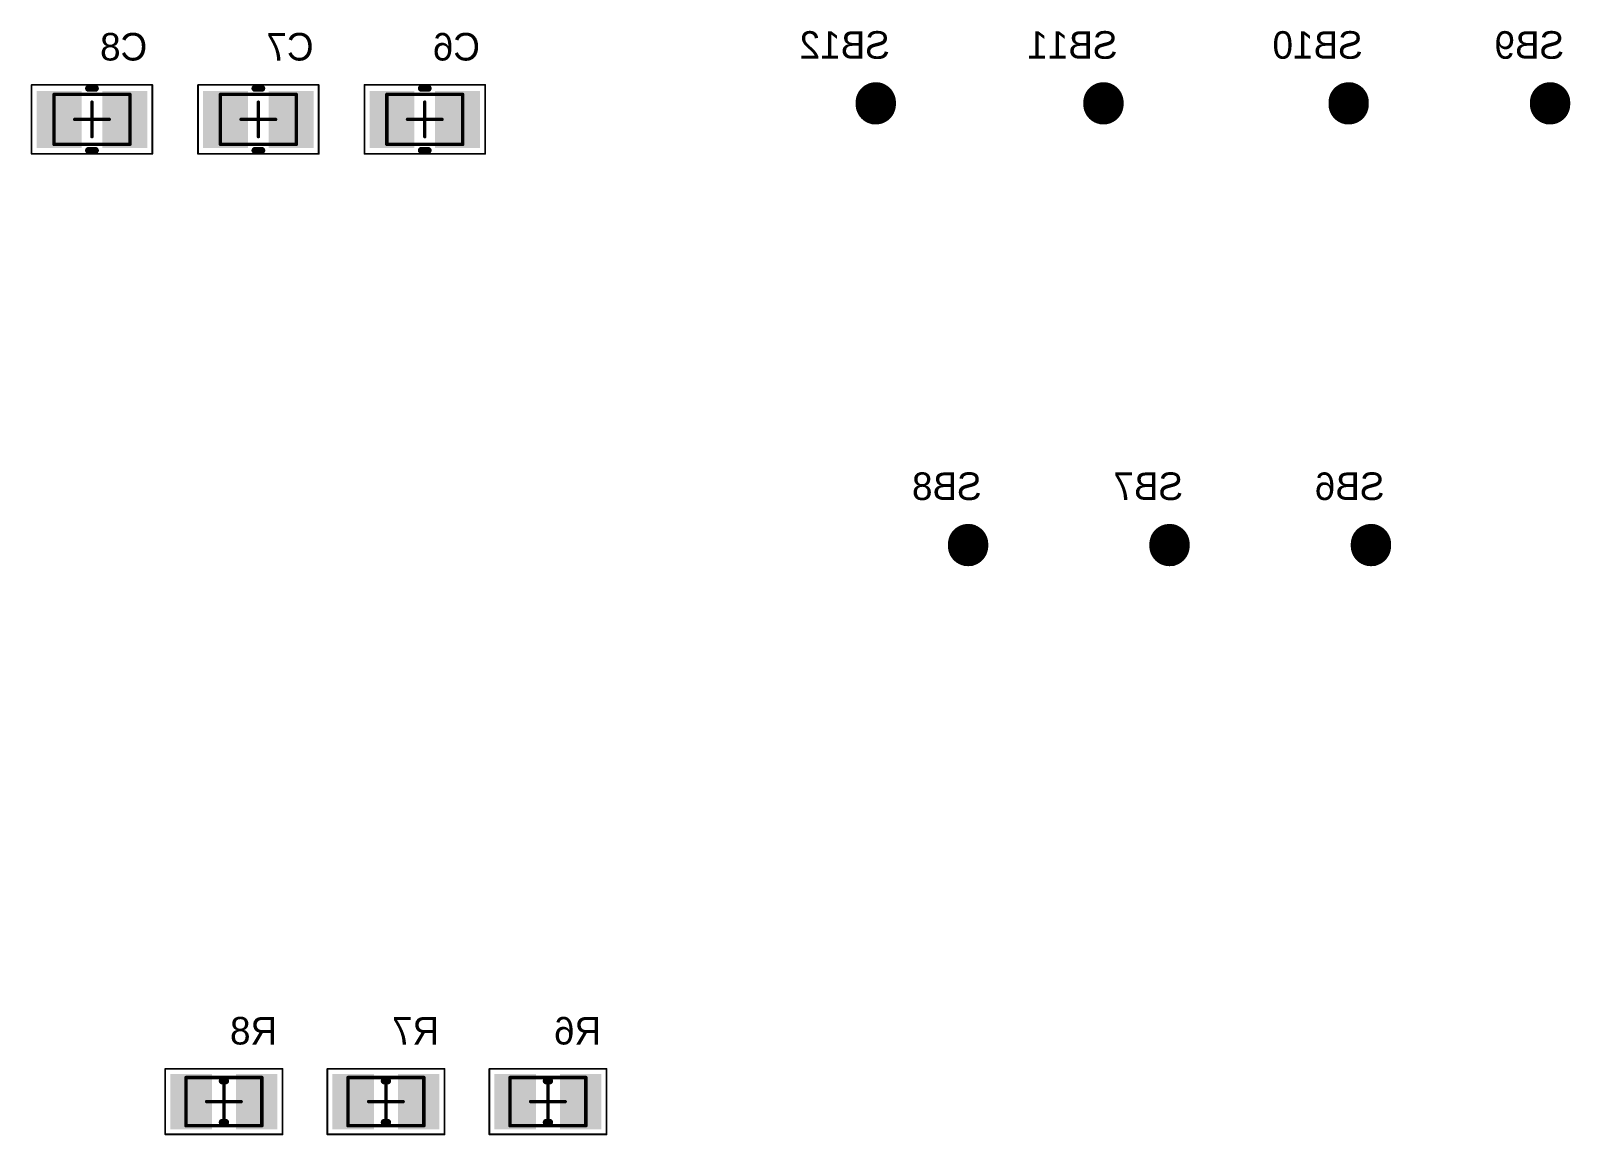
# Model space of a CAD drawing. Header units: millimetres. Extents: x 27 to 265, y 27 to 156.
# Drawn here: x 219.86 to 264.51, y 98.69 to 130.73 of the extents above; entities that cross this region are included whole.
import ezdxf

# ---------------------------------------------------------------- set-up
doc = ezdxf.new("R2010")
doc.units = ezdxf.units.MM
for name, color, linetype in [('BottomLayer', 5, 'Continuous'), ('BottomOverlay', 54, 'Continuous'), ('BottomPaste', 16, 'Continuous'), ('BottomSolder', 6, 'Continuous'), ('Mechanical13', 56, 'Continuous'), ('Mechanical15', 56, 'Continuous')]:
    doc.layers.add(name, color=color, linetype=linetype)

msp = doc.modelspace()

# ---------------------------------------------------------------- linework, layer by layer
at = {"layer": 'BottomLayer'}
for p, q in [((244.039, 129.086), (243.958, 129.003)), ((244.176, 129.17), (244.039, 129.086)), ((244.248, 129.196), (244.176, 129.17)), ((244.468, 129.201), (244.248, 129.196)), ((244.562, 129.173), (244.468, 129.201)), ((244.662, 129.114), (244.562, 129.173)), ((244.72, 129.061), (244.662, 129.114)), ((244.794, 128.987), (244.72, 129.061)), ((250.643, 129.086), (250.562, 129.003)), ((250.78, 129.17), (250.643, 129.086)), ((250.852, 129.196), (250.78, 129.17)), ((251.072, 129.201), (250.852, 129.196)), ((251.166, 129.173), (251.072, 129.201)), ((251.266, 129.114), (251.166, 129.173)), ((251.324, 129.061), (251.266, 129.114)), ((251.398, 128.987), (251.324, 129.061)), ((257.755, 129.086), (257.674, 129.003)), ((257.892, 129.17), (257.755, 129.086)), ((257.964, 129.196), (257.892, 129.17)), ((258.184, 129.201), (257.964, 129.196)), ((258.278, 129.173), (258.184, 129.201)), ((258.378, 129.114), (258.278, 129.173)), ((258.436, 129.061), (258.378, 129.114)), ((258.51, 128.987), (258.436, 129.061)), ((263.597, 129.086), (263.516, 129.003)), ((263.734, 129.17), (263.597, 129.086)), ((263.806, 129.196), (263.734, 129.17)), ((264.026, 129.201), (263.806, 129.196)), ((264.12, 129.173), (264.026, 129.201)), ((264.22, 129.114), (264.12, 129.173)), ((264.278, 129.061), (264.22, 129.114)), ((264.352, 128.987), (264.278, 129.061)), ((243.9, 128.911), (243.869, 128.81)), ((243.869, 128.81), (243.887, 128.759)), ((243.887, 128.759), (243.939, 128.729)), ((243.958, 129.003), (243.9, 128.911)), ((243.939, 128.729), (244.801, 128.729)), ((244.836, 128.923), (244.794, 128.987)), ((244.801, 128.729), (244.875, 128.805)), ((244.875, 128.805), (244.836, 128.923)), ((250.504, 128.911), (250.473, 128.81)), ((250.473, 128.81), (250.491, 128.759)), ((250.491, 128.759), (250.543, 128.729)), ((250.562, 129.003), (250.504, 128.911)), ((250.543, 128.729), (251.405, 128.729)), ((251.44, 128.923), (251.398, 128.987)), ((251.405, 128.729), (251.479, 128.805)), ((251.479, 128.805), (251.44, 128.923)), ((257.616, 128.911), (257.585, 128.81)), ((257.585, 128.81), (257.603, 128.759)), ((257.603, 128.759), (257.655, 128.729)), ((257.674, 129.003), (257.616, 128.911)), ((257.655, 128.729), (258.517, 128.729)), ((258.552, 128.923), (258.51, 128.987)), ((258.517, 128.729), (258.591, 128.805)), ((258.591, 128.805), (258.552, 128.923)), ((263.458, 128.911), (263.427, 128.81)), ((263.427, 128.81), (263.445, 128.759)), ((263.445, 128.759), (263.497, 128.729)), ((263.516, 129.003), (263.458, 128.911)), ((263.497, 128.729), (264.359, 128.729)), ((264.394, 128.923), (264.352, 128.987)), ((264.359, 128.729), (264.433, 128.805)), ((264.433, 128.805), (264.394, 128.923)), ((243.937, 128.525), (243.864, 128.449)), ((243.864, 128.449), (243.902, 128.331)), ((243.902, 128.331), (243.945, 128.266)), ((244.799, 128.525), (243.937, 128.525)), ((243.945, 128.266), (244.019, 128.192)), ((244.019, 128.192), (244.077, 128.139)), ((244.562, 128.083), (244.7, 128.167)), ((244.7, 128.167), (244.781, 128.251)), ((244.781, 128.251), (244.838, 128.343)), ((244.852, 128.495), (244.799, 128.525)), ((244.838, 128.343), (244.87, 128.444)), ((244.87, 128.444), (244.852, 128.495)), ((250.541, 128.525), (250.468, 128.449)), ((250.468, 128.449), (250.506, 128.331)), ((250.506, 128.331), (250.549, 128.266)), ((251.403, 128.525), (250.541, 128.525)), ((250.549, 128.266), (250.623, 128.192)), ((250.623, 128.192), (250.681, 128.139)), ((251.166, 128.083), (251.304, 128.167)), ((251.304, 128.167), (251.385, 128.251)), ((251.385, 128.251), (251.442, 128.343)), ((251.456, 128.495), (251.403, 128.525)), ((251.442, 128.343), (251.474, 128.444)), ((251.474, 128.444), (251.456, 128.495)), ((257.653, 128.525), (257.58, 128.449)), ((257.58, 128.449), (257.618, 128.331)), ((257.618, 128.331), (257.661, 128.266)), ((258.515, 128.525), (257.653, 128.525)), ((257.661, 128.266), (257.735, 128.192)), ((257.735, 128.192), (257.793, 128.139)), ((258.278, 128.083), (258.416, 128.167)), ((258.416, 128.167), (258.497, 128.251)), ((258.497, 128.251), (258.554, 128.343)), ((258.568, 128.495), (258.515, 128.525)), ((258.554, 128.343), (258.586, 128.444)), ((258.586, 128.444), (258.568, 128.495)), ((263.495, 128.525), (263.422, 128.449)), ((263.422, 128.449), (263.46, 128.331)), ((263.46, 128.331), (263.503, 128.266)), ((264.357, 128.525), (263.495, 128.525)), ((263.503, 128.266), (263.577, 128.192)), ((263.577, 128.192), (263.635, 128.139)), ((264.12, 128.083), (264.258, 128.167)), ((264.258, 128.167), (264.339, 128.251)), ((264.339, 128.251), (264.396, 128.343)), ((264.41, 128.495), (264.357, 128.525)), ((264.396, 128.343), (264.428, 128.444)), ((264.428, 128.444), (264.41, 128.495)), ((244.077, 128.139), (244.176, 128.081)), ((244.176, 128.081), (244.27, 128.053)), ((244.27, 128.053), (244.491, 128.058)), ((244.491, 128.058), (244.562, 128.083)), ((250.681, 128.139), (250.78, 128.081)), ((250.78, 128.081), (250.874, 128.053)), ((250.874, 128.053), (251.095, 128.058)), ((251.095, 128.058), (251.166, 128.083)), ((257.793, 128.139), (257.892, 128.081)), ((257.892, 128.081), (257.986, 128.053)), ((257.986, 128.053), (258.207, 128.058)), ((258.207, 128.058), (258.278, 128.083)), ((263.635, 128.139), (263.734, 128.081)), ((263.734, 128.081), (263.828, 128.053)), ((263.828, 128.053), (264.049, 128.058)), ((264.049, 128.058), (264.12, 128.083)), ((246.578, 116.095), (246.547, 115.994)), ((246.636, 116.187), (246.578, 116.095)), ((246.717, 116.27), (246.636, 116.187)), ((246.854, 116.354), (246.717, 116.27)), ((246.926, 116.38), (246.854, 116.354)), ((247.146, 116.385), (246.926, 116.38)), ((247.24, 116.357), (247.146, 116.385)), ((247.34, 116.298), (247.24, 116.357)), ((247.398, 116.245), (247.34, 116.298)), ((247.472, 116.171), (247.398, 116.245)), ((247.514, 116.107), (247.472, 116.171)), ((247.553, 115.989), (247.514, 116.107)), ((252.42, 116.095), (252.389, 115.994)), ((252.478, 116.187), (252.42, 116.095)), ((252.559, 116.27), (252.478, 116.187)), ((252.696, 116.354), (252.559, 116.27)), ((252.768, 116.38), (252.696, 116.354)), ((252.988, 116.385), (252.768, 116.38)), ((253.082, 116.357), (252.988, 116.385)), ((253.182, 116.298), (253.082, 116.357)), ((253.24, 116.245), (253.182, 116.298)), ((253.314, 116.171), (253.24, 116.245)), ((253.356, 116.107), (253.314, 116.171)), ((253.395, 115.989), (253.356, 116.107)), ((258.262, 116.095), (258.231, 115.994)), ((258.32, 116.187), (258.262, 116.095)), ((258.401, 116.27), (258.32, 116.187)), ((258.538, 116.354), (258.401, 116.27)), ((258.61, 116.38), (258.538, 116.354)), ((258.83, 116.385), (258.61, 116.38)), ((258.924, 116.357), (258.83, 116.385)), ((259.024, 116.298), (258.924, 116.357)), ((259.082, 116.245), (259.024, 116.298)), ((259.156, 116.171), (259.082, 116.245)), ((259.198, 116.107), (259.156, 116.171)), ((259.237, 115.989), (259.198, 116.107)), ((246.615, 115.709), (246.542, 115.633)), ((246.547, 115.994), (246.565, 115.943)), ((246.565, 115.943), (246.617, 115.913)), ((247.477, 115.709), (246.615, 115.709)), ((246.617, 115.913), (247.479, 115.913)), ((247.53, 115.679), (247.477, 115.709)), ((247.479, 115.913), (247.553, 115.989)), ((247.548, 115.628), (247.53, 115.679)), ((252.457, 115.709), (252.384, 115.633)), ((252.389, 115.994), (252.407, 115.943)), ((252.407, 115.943), (252.459, 115.913)), ((253.319, 115.709), (252.457, 115.709)), ((252.459, 115.913), (253.321, 115.913)), ((253.372, 115.679), (253.319, 115.709)), ((253.321, 115.913), (253.395, 115.989)), ((253.39, 115.628), (253.372, 115.679)), ((258.299, 115.709), (258.226, 115.633)), ((258.231, 115.994), (258.249, 115.943)), ((258.249, 115.943), (258.301, 115.913)), ((259.161, 115.709), (258.299, 115.709)), ((258.301, 115.913), (259.163, 115.913)), ((259.214, 115.679), (259.161, 115.709)), ((259.163, 115.913), (259.237, 115.989)), ((259.232, 115.628), (259.214, 115.679)), ((246.542, 115.633), (246.58, 115.515)), ((246.58, 115.515), (246.623, 115.45)), ((246.623, 115.45), (246.697, 115.376)), ((246.697, 115.376), (246.755, 115.323)), ((246.755, 115.323), (246.854, 115.265)), ((246.854, 115.265), (246.948, 115.237)), ((246.948, 115.237), (247.169, 115.242)), ((247.169, 115.242), (247.24, 115.267)), ((247.24, 115.267), (247.378, 115.351)), ((247.378, 115.351), (247.459, 115.435)), ((247.459, 115.435), (247.516, 115.527)), ((247.516, 115.527), (247.548, 115.628)), ((252.384, 115.633), (252.422, 115.515)), ((252.422, 115.515), (252.465, 115.45)), ((252.465, 115.45), (252.539, 115.376)), ((252.539, 115.376), (252.597, 115.323)), ((252.597, 115.323), (252.696, 115.265)), ((252.696, 115.265), (252.79, 115.237)), ((252.79, 115.237), (253.011, 115.242)), ((253.011, 115.242), (253.082, 115.267)), ((253.082, 115.267), (253.22, 115.351)), ((253.22, 115.351), (253.301, 115.435)), ((253.301, 115.435), (253.358, 115.527)), ((253.358, 115.527), (253.39, 115.628)), ((258.226, 115.633), (258.264, 115.515)), ((258.264, 115.515), (258.307, 115.45)), ((258.307, 115.45), (258.381, 115.376)), ((258.381, 115.376), (258.439, 115.323)), ((258.439, 115.323), (258.538, 115.265)), ((258.538, 115.265), (258.632, 115.237)), ((258.632, 115.237), (258.853, 115.242)), ((258.853, 115.242), (258.924, 115.267)), ((258.924, 115.267), (259.062, 115.351)), ((259.062, 115.351), (259.143, 115.435)), ((259.143, 115.435), (259.2, 115.527)), ((259.2, 115.527), (259.232, 115.628))]:
    msp.add_line(p, q, dxfattribs=at)
at = {"layer": 'BottomLayer', "const_width": 0.152}
for points in [[(243.939, 128.805, -0.77568), (244.8, 128.805)], [(250.543, 128.805, -0.77568), (251.404, 128.805)], [(257.655, 128.805, -0.77568), (258.516, 128.805)], [(263.497, 128.805, -0.77568), (264.358, 128.805)], [(244.8, 128.448, -0.77568), (243.939, 128.448)], [(251.404, 128.448, -0.77568), (250.543, 128.448)], [(258.516, 128.448, -0.77568), (257.655, 128.448)], [(264.358, 128.448, -0.77568), (263.497, 128.448)], [(246.617, 115.989, -0.77568), (247.478, 115.989)], [(252.459, 115.989, -0.77568), (253.32, 115.989)], [(258.301, 115.989, -0.77568), (259.162, 115.989)], [(247.478, 115.632, -0.77568), (246.617, 115.632)], [(253.32, 115.632, -0.77568), (252.459, 115.632)], [(259.162, 115.632, -0.77568), (258.301, 115.632)]]:
    msp.add_lwpolyline(points, format="xyb", dxfattribs=at)
at = {"layer": 'BottomLayer', "const_width": 0.203}
for points in [[(244.369, 128.289), (244.369, 128.965)], [(250.973, 128.289), (250.973, 128.965)], [(258.085, 128.289), (258.085, 128.965)], [(263.927, 128.289), (263.927, 128.965)], [(247.047, 115.473), (247.047, 116.149)], [(252.889, 115.473), (252.889, 116.149)], [(258.731, 115.473), (258.731, 116.149)]]:
    msp.add_lwpolyline(points, dxfattribs=at)
at = {"layer": 'BottomLayer'}
for points, const_width in [([(244.319, 128.965, 1), (244.42, 128.965, 1)], 0.102), ([(244.319, 128.965, 1), (244.419, 128.965, 1)], 0.1), ([(250.923, 128.965, 1), (251.024, 128.965, 1)], 0.102), ([(250.923, 128.965, 1), (251.023, 128.965, 1)], 0.1), ([(258.035, 128.965, 1), (258.136, 128.965, 1)], 0.102), ([(258.035, 128.965, 1), (258.135, 128.965, 1)], 0.1), ([(263.877, 128.965, 1), (263.978, 128.965, 1)], 0.102), ([(263.877, 128.965, 1), (263.977, 128.965, 1)], 0.1), ([(243.901, 128.805, 1), (243.977, 128.805, 1)], 0.0762), ([(244.762, 128.805, 1), (244.838, 128.805, 1)], 0.0762), ([(250.505, 128.805, 1), (250.581, 128.805, 1)], 0.0762), ([(251.366, 128.805, 1), (251.442, 128.805, 1)], 0.0762), ([(257.617, 128.805, 1), (257.693, 128.805, 1)], 0.0762), ([(258.478, 128.805, 1), (258.554, 128.805, 1)], 0.0762), ([(263.459, 128.805, 1), (263.535, 128.805, 1)], 0.0762), ([(264.32, 128.805, 1), (264.396, 128.805, 1)], 0.0762), ([(243.901, 128.448, 1), (243.977, 128.448, 1)], 0.0762), ([(244.319, 128.289, 1), (244.42, 128.289, 1)], 0.102), ([(244.319, 128.289, 1), (244.419, 128.289, 1)], 0.1), ([(244.762, 128.448, 1), (244.838, 128.448, 1)], 0.0762), ([(250.505, 128.448, 1), (250.581, 128.448, 1)], 0.0762), ([(250.923, 128.289, 1), (251.024, 128.289, 1)], 0.102), ([(250.923, 128.289, 1), (251.023, 128.289, 1)], 0.1), ([(251.366, 128.448, 1), (251.442, 128.448, 1)], 0.0762), ([(257.617, 128.448, 1), (257.693, 128.448, 1)], 0.0762), ([(258.035, 128.289, 1), (258.136, 128.289, 1)], 0.102), ([(258.035, 128.289, 1), (258.135, 128.289, 1)], 0.1), ([(258.478, 128.448, 1), (258.554, 128.448, 1)], 0.0762), ([(263.459, 128.448, 1), (263.535, 128.448, 1)], 0.0762), ([(263.877, 128.289, 1), (263.978, 128.289, 1)], 0.102), ([(263.877, 128.289, 1), (263.977, 128.289, 1)], 0.1), ([(264.32, 128.448, 1), (264.396, 128.448, 1)], 0.0762), ([(246.997, 116.149, 1), (247.098, 116.149, 1)], 0.102), ([(246.997, 116.149, 1), (247.097, 116.149, 1)], 0.1), ([(252.839, 116.149, 1), (252.94, 116.149, 1)], 0.102), ([(252.839, 116.149, 1), (252.939, 116.149, 1)], 0.1), ([(258.681, 116.149, 1), (258.782, 116.149, 1)], 0.102), ([(258.681, 116.149, 1), (258.781, 116.149, 1)], 0.1), ([(246.579, 115.989, 1), (246.655, 115.989, 1)], 0.0762), ([(246.579, 115.632, 1), (246.655, 115.632, 1)], 0.0762), ([(247.44, 115.989, 1), (247.516, 115.989, 1)], 0.0762), ([(247.44, 115.632, 1), (247.516, 115.632, 1)], 0.0762), ([(252.421, 115.989, 1), (252.497, 115.989, 1)], 0.0762), ([(252.421, 115.632, 1), (252.497, 115.632, 1)], 0.0762), ([(253.282, 115.989, 1), (253.358, 115.989, 1)], 0.0762), ([(253.282, 115.632, 1), (253.358, 115.632, 1)], 0.0762), ([(258.263, 115.989, 1), (258.339, 115.989, 1)], 0.0762), ([(258.263, 115.632, 1), (258.339, 115.632, 1)], 0.0762), ([(259.124, 115.989, 1), (259.2, 115.989, 1)], 0.0762), ([(259.124, 115.632, 1), (259.2, 115.632, 1)], 0.0762), ([(246.997, 115.473, 1), (247.098, 115.473, 1)], 0.102), ([(246.997, 115.473, 1), (247.097, 115.473, 1)], 0.1), ([(252.839, 115.473, 1), (252.94, 115.473, 1)], 0.102), ([(252.839, 115.473, 1), (252.939, 115.473, 1)], 0.1), ([(258.681, 115.473, 1), (258.782, 115.473, 1)], 0.102), ([(258.681, 115.473, 1), (258.781, 115.473, 1)], 0.1)]:
    msp.add_lwpolyline(points, format="xyb", close=True, dxfattribs=dict(at, const_width=const_width))
for points in [[(221.236, 127.437), (221.236, 128.887), (220.136, 127.437), (220.136, 128.887)], [(223.136, 127.437), (223.136, 128.887), (222.036, 127.437), (222.036, 128.887)], [(226.062, 127.437), (226.062, 128.887), (224.962, 127.437), (224.962, 128.887)], [(227.962, 127.437), (227.962, 128.887), (226.862, 127.437), (226.862, 128.887)], [(230.888, 127.437), (230.888, 128.887), (229.788, 127.437), (229.788, 128.887)], [(232.788, 127.437), (232.788, 128.887), (231.688, 127.437), (231.688, 128.887)], [(225.013, 98.964), (225.013, 100.364), (224.013, 98.964), (224.013, 100.364)], [(226.913, 98.964), (226.913, 100.364), (225.913, 98.964), (225.913, 100.364)], [(229.712, 98.964), (229.712, 100.364), (228.712, 98.964), (228.712, 100.364)], [(231.612, 98.964), (231.612, 100.364), (230.612, 98.964), (230.612, 100.364)], [(234.411, 98.964), (234.411, 100.364), (233.411, 98.964), (233.411, 100.364)], [(236.311, 98.964), (236.311, 100.364), (235.311, 98.964), (235.311, 100.364)]]:
    msp.add_solid(points, dxfattribs=at)
at = {"layer": 'BottomOverlay', "const_width": 0.2}
for points in [[(221.536, 129.062), (221.736, 129.062)], [(226.362, 129.062), (226.562, 129.062)], [(231.188, 129.062), (231.388, 129.062)], [(221.536, 127.262), (221.736, 127.262)], [(226.362, 127.262), (226.562, 127.262)], [(231.188, 127.262), (231.388, 127.262)], [(225.413, 100.264), (225.513, 100.264)], [(230.112, 100.264), (230.212, 100.264)], [(234.811, 100.264), (234.911, 100.264)], [(225.413, 99.064), (225.513, 99.064)], [(230.112, 99.064), (230.212, 99.064)], [(234.811, 99.064), (234.911, 99.064)]]:
    msp.add_lwpolyline(points, dxfattribs=at)
at = {"layer": 'BottomOverlay', "const_width": 0.1}
for points in [[(221.486, 129.062, 1), (221.586, 129.062, 1)], [(221.686, 129.062, 1), (221.786, 129.062, 1)], [(226.312, 129.062, 1), (226.412, 129.062, 1)], [(226.512, 129.062, 1), (226.612, 129.062, 1)], [(231.138, 129.062, 1), (231.238, 129.062, 1)], [(231.338, 129.062, 1), (231.438, 129.062, 1)], [(221.486, 127.262, 1), (221.586, 127.262, 1)], [(221.686, 127.262, 1), (221.786, 127.262, 1)], [(226.312, 127.262, 1), (226.412, 127.262, 1)], [(226.512, 127.262, 1), (226.612, 127.262, 1)], [(231.138, 127.262, 1), (231.238, 127.262, 1)], [(231.338, 127.262, 1), (231.438, 127.262, 1)], [(225.363, 100.264, 1), (225.463, 100.264, 1)], [(225.463, 100.264, 1), (225.563, 100.264, 1)], [(230.062, 100.264, 1), (230.162, 100.264, 1)], [(230.162, 100.264, 1), (230.262, 100.264, 1)], [(234.761, 100.264, 1), (234.861, 100.264, 1)], [(234.861, 100.264, 1), (234.961, 100.264, 1)], [(225.363, 99.064, 1), (225.463, 99.064, 1)], [(225.463, 99.064, 1), (225.563, 99.064, 1)], [(230.062, 99.064, 1), (230.162, 99.064, 1)], [(230.162, 99.064, 1), (230.262, 99.064, 1)], [(234.761, 99.064, 1), (234.861, 99.064, 1)], [(234.861, 99.064, 1), (234.961, 99.064, 1)]]:
    msp.add_lwpolyline(points, format="xyb", close=True, dxfattribs=at)
at = {"layer": 'BottomPaste'}
for points in [[(221.236, 127.437), (221.236, 128.887), (220.136, 127.437), (220.136, 128.887)], [(223.136, 127.437), (223.136, 128.887), (222.036, 127.437), (222.036, 128.887)], [(226.062, 127.437), (226.062, 128.887), (224.962, 127.437), (224.962, 128.887)], [(227.962, 127.437), (227.962, 128.887), (226.862, 127.437), (226.862, 128.887)], [(230.888, 127.437), (230.888, 128.887), (229.788, 127.437), (229.788, 128.887)], [(232.788, 127.437), (232.788, 128.887), (231.688, 127.437), (231.688, 128.887)], [(225.013, 98.964), (225.013, 100.364), (224.013, 98.964), (224.013, 100.364)], [(226.913, 98.964), (226.913, 100.364), (225.913, 98.964), (225.913, 100.364)], [(229.712, 98.964), (229.712, 100.364), (228.712, 98.964), (228.712, 100.364)], [(231.612, 98.964), (231.612, 100.364), (230.612, 98.964), (230.612, 100.364)], [(234.411, 98.964), (234.411, 100.364), (233.411, 98.964), (233.411, 100.364)], [(236.311, 98.964), (236.311, 100.364), (235.311, 98.964), (235.311, 100.364)]]:
    msp.add_solid(points, dxfattribs=at)
at = {"layer": 'BottomSolder'}
for points, const_width in [([(244.649, 128.655, 1), (244.09, 128.655, 1)], 0.61), ([(244.649, 128.599, 1), (244.09, 128.599, 1)], 0.61), ([(244.269, 128.965, 1), (244.47, 128.965, 1)], 0.202), ([(251.253, 128.655, 1), (250.694, 128.655, 1)], 0.61), ([(251.253, 128.599, 1), (250.694, 128.599, 1)], 0.61), ([(250.873, 128.965, 1), (251.074, 128.965, 1)], 0.202), ([(258.365, 128.655, 1), (257.806, 128.655, 1)], 0.61), ([(258.365, 128.599, 1), (257.806, 128.599, 1)], 0.61), ([(257.985, 128.965, 1), (258.186, 128.965, 1)], 0.202), ([(264.207, 128.655, 1), (263.648, 128.655, 1)], 0.61), ([(264.207, 128.599, 1), (263.648, 128.599, 1)], 0.61), ([(263.827, 128.965, 1), (264.028, 128.965, 1)], 0.202), ([(243.938, 128.655, 1), (244.242, 128.655, 1)], 0.305), ([(243.938, 128.599, 1), (244.242, 128.599, 1)], 0.305), ([(244.496, 128.655, 1), (244.801, 128.655, 1)], 0.305), ([(244.496, 128.599, 1), (244.801, 128.599, 1)], 0.305), ([(250.542, 128.655, 1), (250.846, 128.655, 1)], 0.305), ([(250.542, 128.599, 1), (250.846, 128.599, 1)], 0.305), ([(251.1, 128.655, 1), (251.405, 128.655, 1)], 0.305), ([(251.1, 128.599, 1), (251.405, 128.599, 1)], 0.305), ([(257.654, 128.655, 1), (257.958, 128.655, 1)], 0.305), ([(257.654, 128.599, 1), (257.958, 128.599, 1)], 0.305), ([(258.212, 128.655, 1), (258.517, 128.655, 1)], 0.305), ([(258.212, 128.599, 1), (258.517, 128.599, 1)], 0.305), ([(263.496, 128.655, 1), (263.8, 128.655, 1)], 0.305), ([(263.496, 128.599, 1), (263.8, 128.599, 1)], 0.305), ([(264.054, 128.655, 1), (264.359, 128.655, 1)], 0.305), ([(264.054, 128.599, 1), (264.359, 128.599, 1)], 0.305), ([(244.269, 128.289, 1), (244.47, 128.289, 1)], 0.202), ([(250.873, 128.289, 1), (251.074, 128.289, 1)], 0.202), ([(257.985, 128.289, 1), (258.186, 128.289, 1)], 0.202), ([(263.827, 128.289, 1), (264.028, 128.289, 1)], 0.202), ([(247.327, 115.839, 1), (246.768, 115.839, 1)], 0.61), ([(247.327, 115.783, 1), (246.768, 115.783, 1)], 0.61), ([(246.616, 115.839, 1), (246.92, 115.839, 1)], 0.305), ([(246.947, 116.149, 1), (247.148, 116.149, 1)], 0.202), ([(247.174, 115.839, 1), (247.479, 115.839, 1)], 0.305), ([(253.169, 115.839, 1), (252.61, 115.839, 1)], 0.61), ([(253.169, 115.783, 1), (252.61, 115.783, 1)], 0.61), ([(252.458, 115.839, 1), (252.762, 115.839, 1)], 0.305), ([(252.789, 116.149, 1), (252.99, 116.149, 1)], 0.202), ([(253.016, 115.839, 1), (253.321, 115.839, 1)], 0.305), ([(259.011, 115.839, 1), (258.452, 115.839, 1)], 0.61), ([(259.011, 115.783, 1), (258.452, 115.783, 1)], 0.61), ([(258.3, 115.839, 1), (258.604, 115.839, 1)], 0.305), ([(258.631, 116.149, 1), (258.832, 116.149, 1)], 0.202), ([(258.858, 115.839, 1), (259.163, 115.839, 1)], 0.305), ([(246.616, 115.783, 1), (246.92, 115.783, 1)], 0.305), ([(246.947, 115.473, 1), (247.148, 115.473, 1)], 0.202), ([(247.174, 115.783, 1), (247.479, 115.783, 1)], 0.305), ([(252.458, 115.783, 1), (252.762, 115.783, 1)], 0.305), ([(252.789, 115.473, 1), (252.99, 115.473, 1)], 0.202), ([(253.016, 115.783, 1), (253.321, 115.783, 1)], 0.305), ([(258.3, 115.783, 1), (258.604, 115.783, 1)], 0.305), ([(258.631, 115.473, 1), (258.832, 115.473, 1)], 0.202), ([(258.858, 115.783, 1), (259.163, 115.783, 1)], 0.305)]:
    msp.add_lwpolyline(points, format="xyb", close=True, dxfattribs=dict(at, const_width=const_width))
for points in [[(221.338, 127.335), (221.338, 128.989), (220.035, 127.335), (220.035, 128.989)], [(223.238, 127.335), (223.238, 128.989), (221.935, 127.335), (221.935, 128.989)], [(226.164, 127.335), (226.164, 128.989), (224.861, 127.335), (224.861, 128.989)], [(228.064, 127.335), (228.064, 128.989), (226.761, 127.335), (226.761, 128.989)], [(230.99, 127.335), (230.99, 128.989), (229.687, 127.335), (229.687, 128.989)], [(232.89, 127.335), (232.89, 128.989), (231.587, 127.335), (231.587, 128.989)], [(225.115, 98.862), (225.115, 100.466), (223.912, 98.862), (223.912, 100.466)], [(227.015, 98.862), (227.015, 100.466), (225.812, 98.862), (225.812, 100.466)], [(229.814, 98.862), (229.814, 100.466), (228.611, 98.862), (228.611, 100.466)], [(231.714, 98.862), (231.714, 100.466), (230.511, 98.862), (230.511, 100.466)], [(234.513, 98.862), (234.513, 100.466), (233.31, 98.862), (233.31, 100.466)], [(236.413, 98.862), (236.413, 100.466), (235.21, 98.862), (235.21, 100.466)]]:
    msp.add_solid(points, dxfattribs=at)
at = {"layer": 'Mechanical13', "const_width": 0.1}
for points in [[(220.536, 127.437), (220.536, 128.887)], [(220.536, 128.887), (222.736, 128.887)], [(222.736, 127.437), (222.736, 128.887)], [(225.362, 127.437), (225.362, 128.887)], [(225.362, 128.887), (227.562, 128.887)], [(227.562, 127.437), (227.562, 128.887)], [(230.188, 127.437), (230.188, 128.887)], [(230.188, 128.887), (232.388, 128.887)], [(232.388, 127.437), (232.388, 128.887)], [(220.536, 127.437), (222.736, 127.437)], [(225.362, 127.437), (227.562, 127.437)], [(230.188, 127.437), (232.388, 127.437)], [(224.363, 100.364), (226.563, 100.364)], [(224.363, 98.964), (224.363, 100.364)], [(226.563, 98.964), (226.563, 100.364)], [(229.062, 100.364), (231.262, 100.364)], [(229.062, 98.964), (229.062, 100.364)], [(231.262, 98.964), (231.262, 100.364)], [(233.761, 100.364), (235.961, 100.364)], [(233.761, 98.964), (233.761, 100.364)], [(235.961, 98.964), (235.961, 100.364)], [(224.363, 98.964), (226.563, 98.964)], [(229.062, 98.964), (231.262, 98.964)], [(233.761, 98.964), (235.961, 98.964)]]:
    msp.add_lwpolyline(points, dxfattribs=at)
at = {"layer": 'Mechanical13', "const_width": 0.05}
for points in [[(220.511, 128.887, 1), (220.561, 128.887, 1)], [(220.511, 128.887, 1), (220.561, 128.887, 1)], [(222.711, 128.887, 1), (222.761, 128.887, 1)], [(222.711, 128.887, 1), (222.761, 128.887, 1)], [(225.337, 128.887, 1), (225.387, 128.887, 1)], [(225.337, 128.887, 1), (225.387, 128.887, 1)], [(227.537, 128.887, 1), (227.587, 128.887, 1)], [(227.537, 128.887, 1), (227.587, 128.887, 1)], [(230.163, 128.887, 1), (230.213, 128.887, 1)], [(230.163, 128.887, 1), (230.213, 128.887, 1)], [(232.363, 128.887, 1), (232.413, 128.887, 1)], [(232.363, 128.887, 1), (232.413, 128.887, 1)], [(220.511, 127.437, 1), (220.561, 127.437, 1)], [(220.511, 127.437, 1), (220.561, 127.437, 1)], [(222.711, 127.437, 1), (222.761, 127.437, 1)], [(222.711, 127.437, 1), (222.761, 127.437, 1)], [(225.337, 127.437, 1), (225.387, 127.437, 1)], [(225.337, 127.437, 1), (225.387, 127.437, 1)], [(227.537, 127.437, 1), (227.587, 127.437, 1)], [(227.537, 127.437, 1), (227.587, 127.437, 1)], [(230.163, 127.437, 1), (230.213, 127.437, 1)], [(230.163, 127.437, 1), (230.213, 127.437, 1)], [(232.363, 127.437, 1), (232.413, 127.437, 1)], [(232.363, 127.437, 1), (232.413, 127.437, 1)], [(224.338, 100.364, 1), (224.388, 100.364, 1)], [(224.338, 100.364, 1), (224.388, 100.364, 1)], [(226.538, 100.364, 1), (226.588, 100.364, 1)], [(226.538, 100.364, 1), (226.588, 100.364, 1)], [(229.037, 100.364, 1), (229.087, 100.364, 1)], [(229.037, 100.364, 1), (229.087, 100.364, 1)], [(231.237, 100.364, 1), (231.287, 100.364, 1)], [(231.237, 100.364, 1), (231.287, 100.364, 1)], [(233.736, 100.364, 1), (233.786, 100.364, 1)], [(233.736, 100.364, 1), (233.786, 100.364, 1)], [(235.936, 100.364, 1), (235.986, 100.364, 1)], [(235.936, 100.364, 1), (235.986, 100.364, 1)], [(224.338, 98.964, 1), (224.388, 98.964, 1)], [(224.338, 98.964, 1), (224.388, 98.964, 1)], [(226.538, 98.964, 1), (226.588, 98.964, 1)], [(226.538, 98.964, 1), (226.588, 98.964, 1)], [(229.037, 98.964, 1), (229.087, 98.964, 1)], [(229.037, 98.964, 1), (229.087, 98.964, 1)], [(231.237, 98.964, 1), (231.287, 98.964, 1)], [(231.237, 98.964, 1), (231.287, 98.964, 1)], [(233.736, 98.964, 1), (233.786, 98.964, 1)], [(233.736, 98.964, 1), (233.786, 98.964, 1)], [(235.936, 98.964, 1), (235.986, 98.964, 1)], [(235.936, 98.964, 1), (235.986, 98.964, 1)]]:
    msp.add_lwpolyline(points, format="xyb", close=True, dxfattribs=at)
at = {"layer": 'Mechanical15'}
for points, const_width in [([(219.886, 127.162), (219.886, 129.162)], 0.05), ([(219.886, 129.162), (223.386, 129.162)], 0.05), ([(223.386, 127.162), (223.386, 129.162)], 0.05), ([(224.712, 127.162), (224.712, 129.162)], 0.05), ([(224.712, 129.162), (228.212, 129.162)], 0.05), ([(228.212, 127.162), (228.212, 129.162)], 0.05), ([(229.538, 127.162), (229.538, 129.162)], 0.05), ([(229.538, 129.162), (233.038, 129.162)], 0.05), ([(233.038, 127.162), (233.038, 129.162)], 0.05), ([(221.636, 127.662), (221.636, 128.662)], 0.1), ([(226.462, 127.662), (226.462, 128.662)], 0.1), ([(231.288, 127.662), (231.288, 128.662)], 0.1), ([(221.136, 128.162), (222.136, 128.162)], 0.1), ([(225.962, 128.162), (226.962, 128.162)], 0.1), ([(230.788, 128.162), (231.788, 128.162)], 0.1), ([(219.886, 127.162), (223.386, 127.162)], 0.05), ([(224.712, 127.162), (228.212, 127.162)], 0.05), ([(229.538, 127.162), (233.038, 127.162)], 0.05), ([(223.763, 100.614), (227.163, 100.614)], 0.05), ([(223.763, 98.714), (223.763, 100.614)], 0.05), ([(227.163, 98.714), (227.163, 100.614)], 0.05), ([(228.462, 100.614), (231.862, 100.614)], 0.05), ([(228.462, 98.714), (228.462, 100.614)], 0.05), ([(231.862, 98.714), (231.862, 100.614)], 0.05), ([(233.161, 100.614), (236.561, 100.614)], 0.05), ([(233.161, 98.714), (233.161, 100.614)], 0.05), ([(236.561, 98.714), (236.561, 100.614)], 0.05), ([(225.463, 99.164), (225.463, 100.164)], 0.1), ([(230.162, 99.164), (230.162, 100.164)], 0.1), ([(234.861, 99.164), (234.861, 100.164)], 0.1), ([(224.963, 99.664), (225.963, 99.664)], 0.1), ([(229.662, 99.664), (230.662, 99.664)], 0.1), ([(234.361, 99.664), (235.361, 99.664)], 0.1), ([(223.763, 98.714), (227.163, 98.714)], 0.05), ([(228.462, 98.714), (231.862, 98.714)], 0.05), ([(233.161, 98.714), (236.561, 98.714)], 0.05)]:
    msp.add_lwpolyline(points, dxfattribs=dict(at, const_width=const_width))
for points, const_width in [([(219.874, 129.162, 1), (219.899, 129.162, 1)], 0.025), ([(219.874, 129.162, 1), (219.899, 129.162, 1)], 0.025), ([(223.374, 129.162, 1), (223.399, 129.162, 1)], 0.025), ([(223.374, 129.162, 1), (223.399, 129.162, 1)], 0.025), ([(224.7, 129.162, 1), (224.725, 129.162, 1)], 0.025), ([(224.7, 129.162, 1), (224.725, 129.162, 1)], 0.025), ([(228.2, 129.162, 1), (228.225, 129.162, 1)], 0.025), ([(228.2, 129.162, 1), (228.225, 129.162, 1)], 0.025), ([(229.526, 129.162, 1), (229.551, 129.162, 1)], 0.025), ([(229.526, 129.162, 1), (229.551, 129.162, 1)], 0.025), ([(233.026, 129.162, 1), (233.051, 129.162, 1)], 0.025), ([(233.026, 129.162, 1), (233.051, 129.162, 1)], 0.025), ([(221.611, 128.662, 1), (221.661, 128.662, 1)], 0.05), ([(226.437, 128.662, 1), (226.487, 128.662, 1)], 0.05), ([(231.263, 128.662, 1), (231.313, 128.662, 1)], 0.05), ([(221.111, 128.162, 1), (221.161, 128.162, 1)], 0.05), ([(222.111, 128.162, 1), (222.161, 128.162, 1)], 0.05), ([(225.937, 128.162, 1), (225.987, 128.162, 1)], 0.05), ([(226.937, 128.162, 1), (226.987, 128.162, 1)], 0.05), ([(230.763, 128.162, 1), (230.813, 128.162, 1)], 0.05), ([(231.763, 128.162, 1), (231.813, 128.162, 1)], 0.05), ([(221.611, 127.662, 1), (221.661, 127.662, 1)], 0.05), ([(226.437, 127.662, 1), (226.487, 127.662, 1)], 0.05), ([(231.263, 127.662, 1), (231.313, 127.662, 1)], 0.05), ([(219.874, 127.162, 1), (219.899, 127.162, 1)], 0.025), ([(219.874, 127.162, 1), (219.899, 127.162, 1)], 0.025), ([(223.374, 127.162, 1), (223.399, 127.162, 1)], 0.025), ([(223.374, 127.162, 1), (223.399, 127.162, 1)], 0.025), ([(224.7, 127.162, 1), (224.725, 127.162, 1)], 0.025), ([(224.7, 127.162, 1), (224.725, 127.162, 1)], 0.025), ([(228.2, 127.162, 1), (228.225, 127.162, 1)], 0.025), ([(228.2, 127.162, 1), (228.225, 127.162, 1)], 0.025), ([(229.526, 127.162, 1), (229.551, 127.162, 1)], 0.025), ([(229.526, 127.162, 1), (229.551, 127.162, 1)], 0.025), ([(233.026, 127.162, 1), (233.051, 127.162, 1)], 0.025), ([(233.026, 127.162, 1), (233.051, 127.162, 1)], 0.025), ([(223.751, 100.614, 1), (223.776, 100.614, 1)], 0.025), ([(223.751, 100.614, 1), (223.776, 100.614, 1)], 0.025), ([(227.151, 100.614, 1), (227.176, 100.614, 1)], 0.025), ([(227.151, 100.614, 1), (227.176, 100.614, 1)], 0.025), ([(228.45, 100.614, 1), (228.475, 100.614, 1)], 0.025), ([(228.45, 100.614, 1), (228.475, 100.614, 1)], 0.025), ([(231.85, 100.614, 1), (231.875, 100.614, 1)], 0.025), ([(231.85, 100.614, 1), (231.875, 100.614, 1)], 0.025), ([(233.149, 100.614, 1), (233.174, 100.614, 1)], 0.025), ([(233.149, 100.614, 1), (233.174, 100.614, 1)], 0.025), ([(236.549, 100.614, 1), (236.574, 100.614, 1)], 0.025), ([(236.549, 100.614, 1), (236.574, 100.614, 1)], 0.025), ([(225.438, 100.164, 1), (225.488, 100.164, 1)], 0.05), ([(230.137, 100.164, 1), (230.187, 100.164, 1)], 0.05), ([(234.836, 100.164, 1), (234.886, 100.164, 1)], 0.05), ([(224.938, 99.664, 1), (224.988, 99.664, 1)], 0.05), ([(225.938, 99.664, 1), (225.988, 99.664, 1)], 0.05), ([(229.637, 99.664, 1), (229.687, 99.664, 1)], 0.05), ([(230.637, 99.664, 1), (230.687, 99.664, 1)], 0.05), ([(234.336, 99.664, 1), (234.386, 99.664, 1)], 0.05), ([(235.336, 99.664, 1), (235.386, 99.664, 1)], 0.05), ([(225.438, 99.164, 1), (225.488, 99.164, 1)], 0.05), ([(230.137, 99.164, 1), (230.187, 99.164, 1)], 0.05), ([(234.836, 99.164, 1), (234.886, 99.164, 1)], 0.05), ([(223.751, 98.714, 1), (223.776, 98.714, 1)], 0.025), ([(223.751, 98.714, 1), (223.776, 98.714, 1)], 0.025), ([(227.151, 98.714, 1), (227.176, 98.714, 1)], 0.025), ([(227.151, 98.714, 1), (227.176, 98.714, 1)], 0.025), ([(228.45, 98.714, 1), (228.475, 98.714, 1)], 0.025), ([(228.45, 98.714, 1), (228.475, 98.714, 1)], 0.025), ([(231.85, 98.714, 1), (231.875, 98.714, 1)], 0.025), ([(231.85, 98.714, 1), (231.875, 98.714, 1)], 0.025), ([(233.149, 98.714, 1), (233.174, 98.714, 1)], 0.025), ([(233.149, 98.714, 1), (233.174, 98.714, 1)], 0.025), ([(236.549, 98.714, 1), (236.574, 98.714, 1)], 0.025), ([(236.549, 98.714, 1), (236.574, 98.714, 1)], 0.025)]:
    msp.add_lwpolyline(points, format="xyb", close=True, dxfattribs=dict(at, const_width=const_width))

# ---------------------------------------------------------------- texts
at = {"layer": 'BottomOverlay', "text_generation_flag": 2}
for s, p in [('C8', (223.239, 129.87)), ('C7', (228.065, 129.87)), ('C6', (232.891, 129.87)), ('SB12', (244.778, 129.921)), ('SB11', (251.382, 129.921)), ('SB10', (258.494, 129.921)), ('SB9', (264.336, 129.921)), ('SB8', (247.442, 117.119)), ('SB7', (253.284, 117.119)), ('SB6', (259.126, 117.119)), ('R8', (227.007, 101.321)), ('R7', (231.706, 101.321)), ('R6', (236.405, 101.321))]:
    msp.add_text(s, height=0.8, dxfattribs=at).set_placement(p)

doc.saveas('drawing.dxf')
